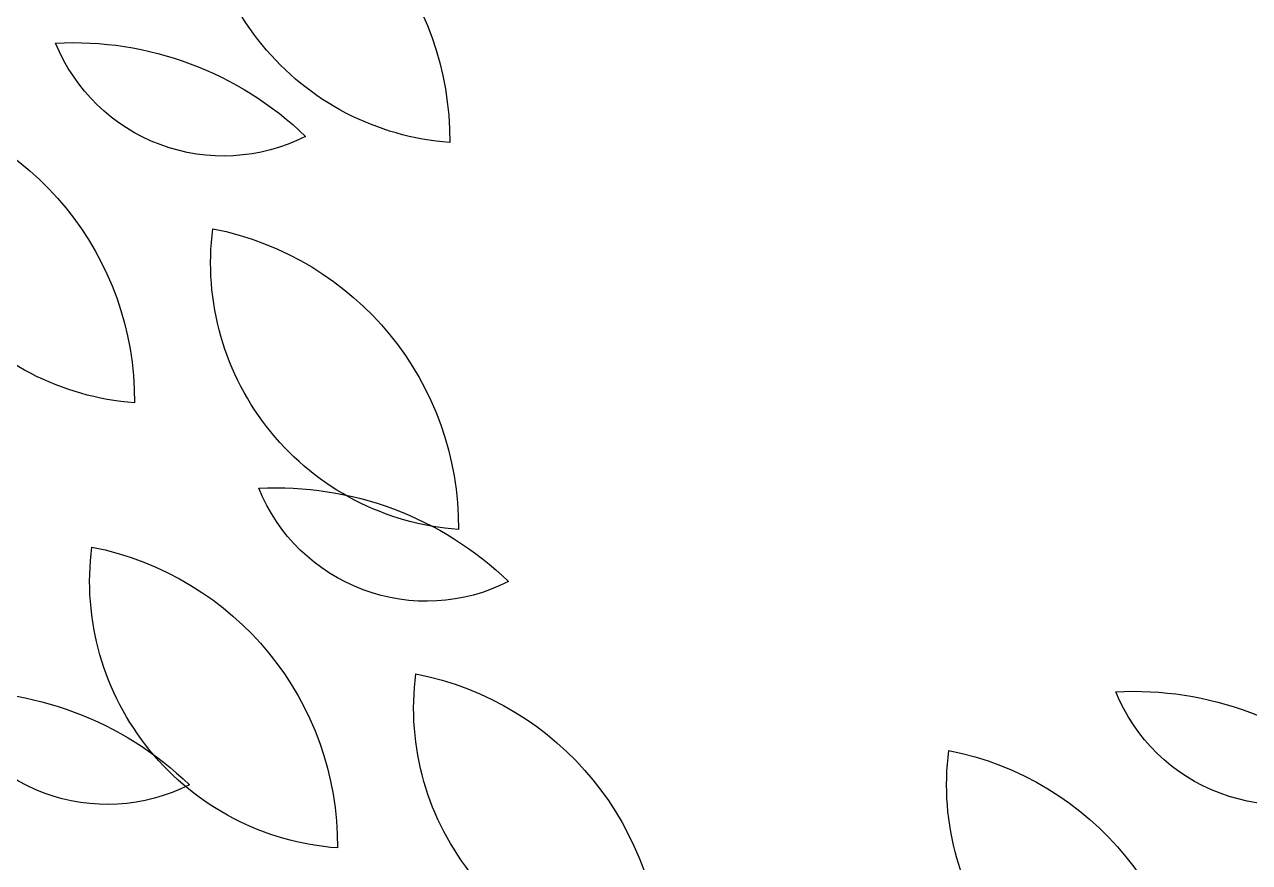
# Model space of a CAD drawing. Header units: metres. Extents: x 1097510 to 2158594, y 877039 to 1751652.
# Drawn here: x 1097626.121 to 1097627.959, y 877199.503 to 877200.76 of the extents above; entities that cross this region are included whole.
import ezdxf

# ---------------------------------------------------------------- set-up
doc = ezdxf.new("R2010")
doc.units = ezdxf.units.M
doc.header["$XCLIPFRAME"] = 0
doc.layers.add('DWGAUTOCAD.COM', color=7, linetype='Continuous')
doc.layers.add('Foto Dron', color=7, linetype='Continuous')
picture_1 = doc.add_image_def('image1.tif', size_in_pixel=(3465, 4096))

# ---------------------------------------------------------------- blocks, each defined once
blk = doc.blocks.new('A$C74456AAD')
at = {"color": 62, "linetype": 'Continuous'}
for centre, radius, start, end in [((3.10483, 3.32092), 0.23544, 101.08849, 180.46599), ((2.85425, 3.52545), 0.207, 274.19691, 7.35756), ((3.16044, 3.1383), 0.25798, 86.87821, 134.05111), ((3.04461, 3.44869), 0.14019, 243.04574, 337.88359), ((3.34895, 3.1194), 0.23544, 101.08849, 180.46599), ((3.09837, 3.32393), 0.207, 274.19691, 7.35756), ((3.09808, 3.02122), 0.23544, 101.08849, 180.46599), ((2.84751, 3.22576), 0.207, 274.19691, 7.35756), ((3.00323, 2.79366), 0.25798, 86.87821, 134.05111), ((2.8874, 3.10404), 0.14019, 243.04574, 337.88359), ((3.19174, 2.77475), 0.23544, 101.08849, 180.46599), ((2.94116, 2.97928), 0.207, 274.19691, 7.35756), ((2.94087, 2.67658), 0.23544, 101.08849, 180.46599), ((2.6903, 2.88111), 0.207, 274.19691, 7.35756), ((3.25027, 2.63632), 0.25798, 86.87821, 134.05111), ((3.13444, 2.9467), 0.14019, 243.04574, 337.88359)]:
    blk.add_arc(centre, radius, start, end, dxfattribs=at)
at = {"color": 64, "linetype": 'Continuous'}
for centre, radius, start, end in [((2.33971, 2.6361), 0.25798, 86.87821, 134.05111), ((2.22389, 2.94648), 0.14019, 243.04574, 337.88359), ((2.52823, 2.61719), 0.23544, 101.08849, 180.46599), ((2.27765, 2.82172), 0.207, 274.19691, 7.35756)]:
    blk.add_arc(centre, radius, start, end, dxfattribs=at)

msp = doc.modelspace()

# ---------------------------------------------------------------- block references
at = {"layer": 'DWGAUTOCAD.COM', "xscale": -1.938528692919776, "yscale": 1.938528692919776, "zscale": 1.938528692919776}
msp.add_blockref('A$C74456AAD', (1097632.3213, 877194.1493), dxfattribs=at)

# ---------------------------------------------------------------- pictures from other files: only their frames are drawn
at = {"layer": 'Foto Dron'}
image = msp.add_image(picture_1, insert=(1097491.044, 876888.8641, 3067.918), size_in_units=(372.6207, 440.4775), dxfattribs=at)
image.set_boundary_path([(174.5356, 772.8781), (2798.8163, 2703.6247)])
image.dxf.flags = 15

doc.saveas('drawing.dxf')
